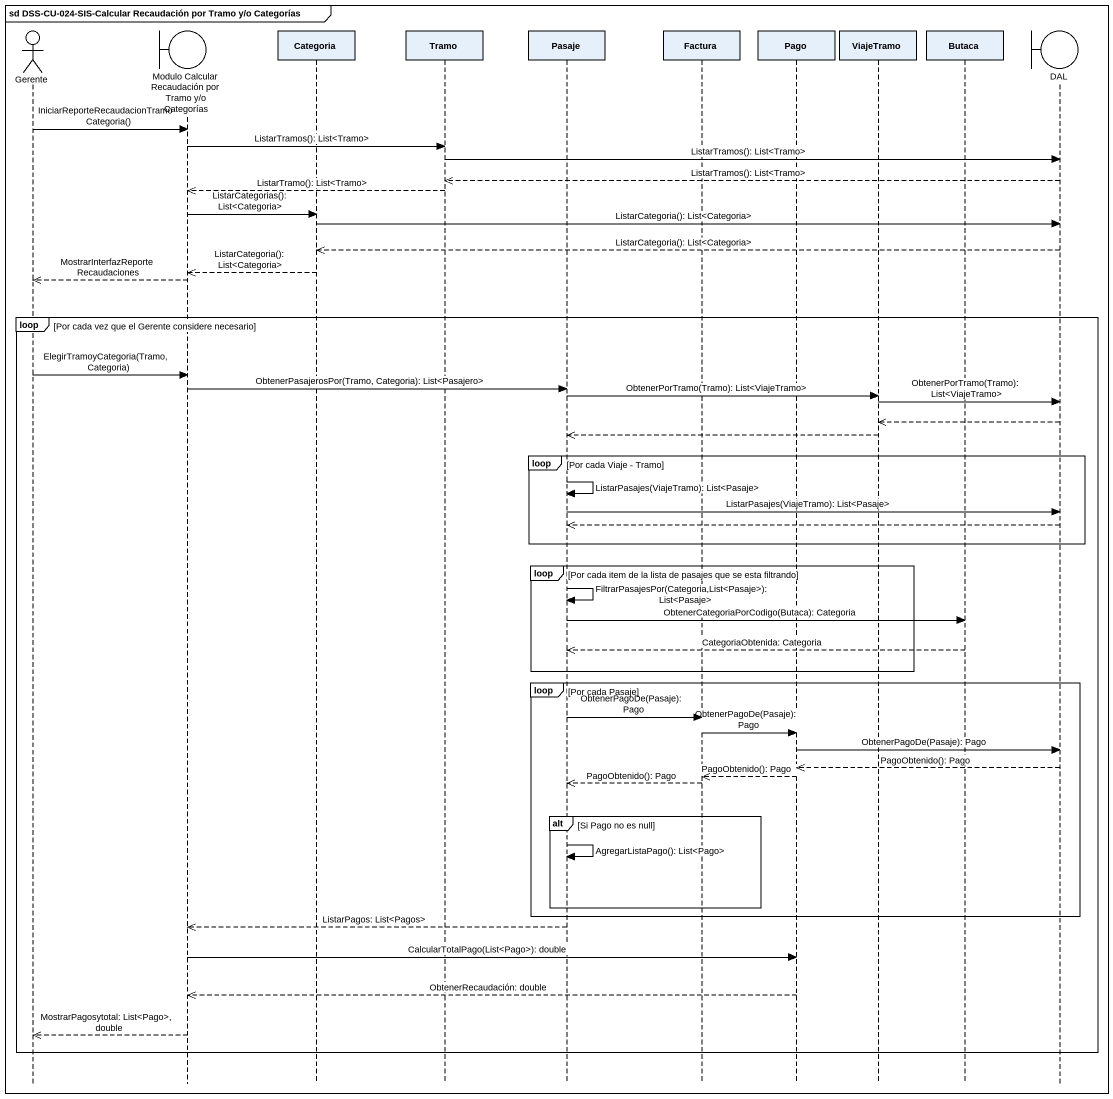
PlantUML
@startuml
mainframe sd DSS-CU-024-SIS-Calcular Recaudación por Tramo y/o Categorías
hide footbox
actor Gerente
boundary "Modulo Calcular Recaudación por Tramo y/o Categorías" as Modulo_Calcular_Recaudación
participant Categoria
participant Tramo
participant Pasaje
participant Factura
participant Pago
participant ViajeTramo
participant Butaca
boundary DAL

Gerente -> Modulo_Calcular_Recaudación : IniciarReporteRecaudacionTramoCategoria()
Modulo_Calcular_Recaudación -> Tramo : ListarTramos(): List<Tramo>
Tramo -> DAL : ListarTramos(): List<Tramo>
DAL -->> Tramo : ListarTramos(): List<Tramo>
Tramo -->> Modulo_Calcular_Recaudación : ListarTramo(): List<Tramo>
Modulo_Calcular_Recaudación -> Categoria : ListarCategorias(): List<Categoria>
Categoria -> DAL : ListarCategoria(): List<Categoria>
DAL -->> Categoria : ListarCategoria(): List<Categoria>
Categoria -->> Modulo_Calcular_Recaudación : ListarCategoria(): List<Categoria>
Modulo_Calcular_Recaudación -->> Gerente : MostrarInterfazReporteRecaudaciones
loop Por cada vez que el Gerente considere necesario
  Gerente -> Modulo_Calcular_Recaudación : ElegirTramoyCategoria(Tramo, Categoria)
  Modulo_Calcular_Recaudación -> Pasaje : ObtenerPasajerosPor(Tramo, Categoria): List<Pasajero>
  Pasaje -> ViajeTramo : ObtenerPorTramo(Tramo): List<ViajeTramo>
  ViajeTramo -> DAL : ObtenerPorTramo(Tramo): List<ViajeTramo>
  DAL -->> ViajeTramo
  ViajeTramo -->> Pasaje
  loop Por cada Viaje - Tramo
    Pasaje -> Pasaje : ListarPasajes(ViajeTramo): List<Pasaje>
    Pasaje -> DAL : ListarPasajes(ViajeTramo): List<Pasaje>
    DAL -->> Pasaje
  end
  loop Por cada item de la lista de pasajes que se esta filtrando
    Pasaje -> Pasaje : FiltrarPasajesPor(Categoria,List<Pasaje>): List<Pasaje>
    Pasaje -> Butaca : ObtenerCategoriaPorCodigo(Butaca): Categoria
    Butaca -->> Pasaje : CategoriaObtenida: Categoria
  end
  loop Por cada Pasaje
    Pasaje -> Factura : ObtenerPagoDe(Pasaje): Pago
    Factura -> Pago : ObtenerPagoDe(Pasaje): Pago
    Pago -> DAL : ObtenerPagoDe(Pasaje): Pago
    DAL -->> Pago : PagoObtenido(): Pago
    Pago -->> Factura : PagoObtenido(): Pago
    Factura -->> Pasaje : PagoObtenido(): Pago
    alt Si Pago no es null
      Pasaje -> Pasaje : AgregarListaPago(): List<Pago>
    end
  end
  Pasaje -->> Modulo_Calcular_Recaudación : ListarPagos: List<Pagos>
  Modulo_Calcular_Recaudación -> Pago : CalcularTotalPago(List<Pago>): double
  Pago -->> Modulo_Calcular_Recaudación : ObtenerRecaudación: double
  Modulo_Calcular_Recaudación -->> Gerente : MostrarPagosytotal: List<Pago>, double
end
@enduml
